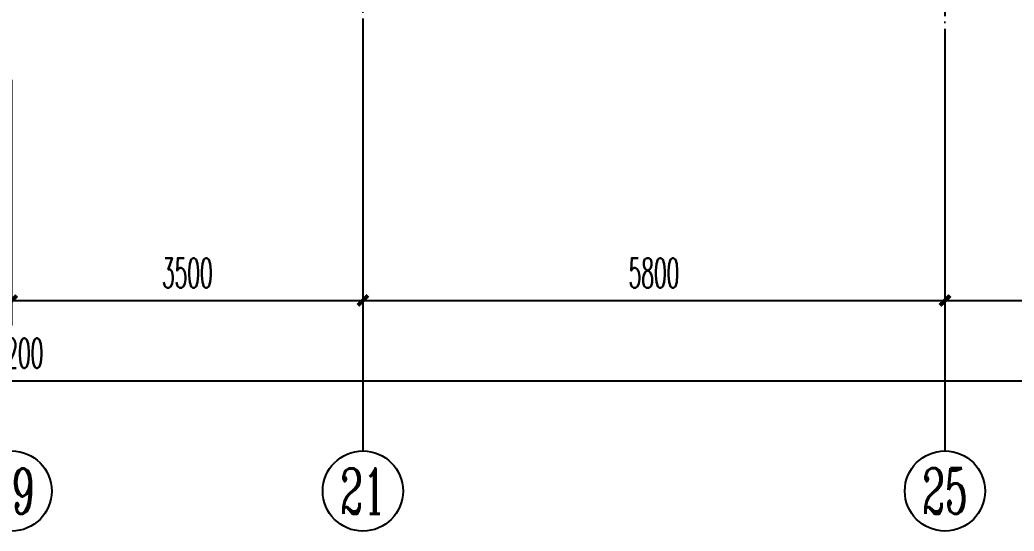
# Model space of a CAD drawing. Extents: x 27938 to 1507990, y 110129 to 923079.
# Drawn here: x 852999 to 862906, y 434232 to 439331 of the extents above; entities that cross this region are included whole.
import ezdxf
from ezdxf.enums import TextEntityAlignment as Align

# ---------------------------------------------------------------- set-up
doc = ezdxf.new("R2010")
doc.units = 0
doc.header["$LTSCALE"] = 1000
doc.header["$MEASUREMENT"] = 0
doc.linetypes.add('DOTE', pattern=[2.42, 2, -0.2, 0.02, -0.2])
for name, color, linetype in [('AXIS', 3, 'Continuous'), ('AXIS_TEXT', 7, 'Continuous'), ('DOTE', 1, 'Continuous')]:
    doc.layers.add(name, color=color, linetype=linetype)
doc.styles.add('_TCH_AXIS', font='COMPLEX', dxfattribs={"bigfont": 'GBCBIG'})
doc.styles.add('_TCH_DIM_T3', font='SIMPLEX.shx', dxfattribs={"width": 0.494118, "bigfont": 'GBCBIG.shx'})
doc.styles.add('COMPLEX', font='COMPLEX')
doc.dimstyles.new('_TCH_ARCH&&100', dxfattribs={"dimtxt": 297.5, "dimasz": 100, "dimexe": 250, "dimexo": 300, "dimgap": 126.25, "dimtad": 1, "dimdec": 0, "dimzin": 0, "dimdsep": 46, "dimtxsty": '_TCH_DIM_T3', "dimblk": 'ARCHTICK', "dimcen": 0.09, "dimclrt": 4, "dimazin": 2, "dimtfac": 1, "dimtdec": 0, "dimtix": 1, "dimtmove": 2, "dimatfit": 3, "dimfxl": 100, "dimtolj": 1, "dimtzin": 0, "dimarcsym": 0})

# ---------------------------------------------------------------- blocks, each defined once
blk = doc.blocks.new('GDGDGDSDA')
at = {"layer": 'DOTE', "color": 0, "linetype": 'DOTE', "ltscale": 0.3}
for p, q in [((453635, 370658.3), (453634.8, 359558.3)), ((447834.8, 367858.3), (447834.8, 359558.3))]:
    blk.add_line(p, q, dxfattribs=at)
blk = doc.blocks.new('_ArchTick')
at = {"color": 0, "linetype": 'ByBlock', "const_width": 0.4}
blk.add_lwpolyline([(-0.5, -0.5), (0.5, 0.5)], dxfattribs=at)
blk = doc.blocks.new('*D1028')
at = {"layer": 'AXIS', "color": 0, "lineweight": -2}
for p, q in [((862216.6, 438732.1), (862216.6, 436282.1)), ((865416.6, 438732.1), (865416.6, 436282.1)), ((862216.6, 436532.1), (865416.6, 436532.1))]:
    blk.add_line(p, q, dxfattribs=at)
at = {"layer": 'Defpoints', "color": 0}
for p in [(862216.6, 439032.1), (865416.6, 439032.1), (865416.6, 436532.1)]:
    blk.add_point(p, dxfattribs=at)
at = {"layer": 'AXIS', "color": 0, "lineweight": -2, "xscale": 100, "yscale": 100, "zscale": 100, "rotation": 180}
blk.add_blockref('_ArchTick', (862216.6, 436532.1), dxfattribs=at)
at = {"layer": 'AXIS', "color": 0, "lineweight": -2, "xscale": 100, "yscale": 100, "zscale": 100}
blk.add_blockref('_ArchTick', (865416.6, 436532.1), dxfattribs=at)
at = {"layer": 'AXIS', "color": 4, "insert": (863816.6, 436807.1), "char_height": 297.5, "attachment_point": 5, "style": '_TCH_DIM_T3'}
blk.add_mtext('\\A1;3200', dxfattribs=at)
blk = doc.blocks.new('*D1029')
at = {"layer": 'AXIS', "color": 0, "lineweight": -2}
for p, q in [((856416.6, 438732.1), (856416.6, 436282.1)), ((862216.6, 438732.1), (862216.6, 436282.1)), ((856416.6, 436532.1), (862216.6, 436532.1))]:
    blk.add_line(p, q, dxfattribs=at)
at = {"layer": 'Defpoints', "color": 0}
for p in [(856416.6, 439032.1), (862216.6, 439032.1), (862216.6, 436532.1)]:
    blk.add_point(p, dxfattribs=at)
at = {"layer": 'AXIS', "color": 0, "lineweight": -2, "xscale": 100, "yscale": 100, "zscale": 100, "rotation": 180}
blk.add_blockref('_ArchTick', (856416.6, 436532.1), dxfattribs=at)
at = {"layer": 'AXIS', "color": 0, "lineweight": -2, "xscale": 100, "yscale": 100, "zscale": 100}
blk.add_blockref('_ArchTick', (862216.6, 436532.1), dxfattribs=at)
at = {"layer": 'AXIS', "color": 4, "insert": (859316.6, 436807.1), "char_height": 297.5, "attachment_point": 5, "style": '_TCH_DIM_T3'}
blk.add_mtext('\\A1;5800', dxfattribs=at)
blk = doc.blocks.new('*D1030')
at = {"layer": 'AXIS', "color": 0, "lineweight": -2}
for p, q in [((852916.6, 438732.1), (852916.6, 436282.1)), ((856416.6, 438732.1), (856416.6, 436282.1)), ((852916.6, 436532.1), (856416.6, 436532.1))]:
    blk.add_line(p, q, dxfattribs=at)
at = {"layer": 'Defpoints', "color": 0}
for p in [(852916.6, 439032.1), (856416.6, 439032.1), (856416.6, 436532.1)]:
    blk.add_point(p, dxfattribs=at)
at = {"layer": 'AXIS', "color": 0, "lineweight": -2, "xscale": 100, "yscale": 100, "zscale": 100, "rotation": 180}
blk.add_blockref('_ArchTick', (852916.6, 436532.1), dxfattribs=at)
at = {"layer": 'AXIS', "color": 0, "lineweight": -2, "xscale": 100, "yscale": 100, "zscale": 100}
blk.add_blockref('_ArchTick', (856416.6, 436532.1), dxfattribs=at)
at = {"layer": 'AXIS', "color": 4, "insert": (854666.6, 436807.1), "char_height": 297.5, "attachment_point": 5, "style": '_TCH_DIM_T3'}
blk.add_mtext('\\A1;3500', dxfattribs=at)
blk = doc.blocks.new('*D1038')
at = {"layer": 'AXIS', "color": 0, "lineweight": -2}
for p, q in [((827816.6, 438732.1), (827816.6, 435482.1)), ((878016.6, 438732.1), (878016.6, 435482.1)), ((827816.6, 435732.1), (878016.6, 435732.1))]:
    blk.add_line(p, q, dxfattribs=at)
at = {"layer": 'Defpoints', "color": 0}
for p in [(827816.6, 439032.1), (878016.6, 439032.1), (878016.6, 435732.1)]:
    blk.add_point(p, dxfattribs=at)
at = {"layer": 'AXIS', "color": 0, "lineweight": -2, "xscale": 100, "yscale": 100, "zscale": 100, "rotation": 180}
blk.add_blockref('_ArchTick', (827816.6, 435732.1), dxfattribs=at)
at = {"layer": 'AXIS', "color": 0, "lineweight": -2, "xscale": 100, "yscale": 100, "zscale": 100}
blk.add_blockref('_ArchTick', (878016.6, 435732.1), dxfattribs=at)
at = {"layer": 'AXIS', "color": 4, "insert": (852916.6, 436007.1), "char_height": 297.5, "attachment_point": 5, "style": '_TCH_DIM_T3'}
blk.add_mtext('\\A1;50200', dxfattribs=at)
blk = doc.blocks.new('_AXISO')
at = {"color": 0}
blk.add_circle((0, 0), 0.5, dxfattribs=at)
at = {"layer": 'AXIS_TEXT', "color": 0, "style": 'COMPLEX', "width": 1.041667}
blk.add_attdef('A', text='', height=0.56, dxfattribs=at).set_placement((-0.25, -0.28), (0.25, -0.28), align=Align.FIT)

msp = doc.modelspace()

# ---------------------------------------------------------------- linework, layer by layer
at = {"layer": 'AXIS', "color": 8}
for p, q in [((856416.6, 439032), (856416.6, 435032)), ((862216.6, 439032.2), (862216.6, 435032.2))]:
    msp.add_line(p, q, dxfattribs=at)

# ---------------------------------------------------------------- block references
ref = msp.add_blockref('_AXISO', (852916.6, 434632), dxfattribs=dict(at, xscale=800, yscale=800, zscale=800))
ref.add_attrib('A', '19', dxfattribs={"layer": 'AXIS_TEXT', "color": 8, "ltscale": 0.5, "height": 452.55, "style": '_TCH_AXIS', "width": 0.724138}).set_placement((852690.3, 434405.8), (853142.8, 434405.8), align=Align.FIT)
ref = msp.add_blockref('_AXISO', (856416.6, 434632), dxfattribs=dict(at, xscale=800, yscale=800, zscale=800))
ref.add_attrib('A', '21', dxfattribs={"layer": 'AXIS_TEXT', "color": 8, "ltscale": 0.5, "height": 452.55, "style": '_TCH_AXIS', "width": 0.724138}).set_placement((856190.3, 434405.8), (856642.8, 434405.8), align=Align.FIT)
ref = msp.add_blockref('_AXISO', (862216.6, 434632.2), dxfattribs=dict(at, xscale=800, yscale=800, zscale=800))
ref.add_attrib('A', '25', dxfattribs={"layer": 'AXIS_TEXT', "color": 8, "ltscale": 0.5, "height": 452.55, "style": '_TCH_AXIS', "width": 0.617647}).set_placement((861990.3, 434405.9), (862442.8, 434405.9), align=Align.FIT)
at = {"layer": 'DOTE', "color": 169}
msp.add_blockref('GDGDGDSDA', (408581.8, 79473.8), dxfattribs=at)

# ---------------------------------------------------------------- dimensions: what is measured, and where the dimension line sits
at = {"layer": 'AXIS', "color": 8}
for p1, p2, distance, picture, middle in [((827816.6, 439032.1), (878016.6, 439032.1), -3300, '*D1038', (852916.6, 436007.1)), ((852916.6, 439032.1), (856416.6, 439032.1), -2500, '*D1030', (854666.6, 436807.1)), ((856416.6, 439032.1), (862216.6, 439032.1), -2500, '*D1029', (859316.6, 436807.1)), ((862216.6, 439032.1), (865416.6, 439032.1), -2500, '*D1028', (863816.6, 436807.1))]:
    dim = msp.add_aligned_dim(p1=p1, p2=p2, distance=distance, dimstyle='_TCH_ARCH&&100', dxfattribs=at)
    dim.commit()
    dim.dimension.update_dxf_attribs({"geometry": picture, "text_midpoint": middle})

doc.saveas('drawing.dxf')
